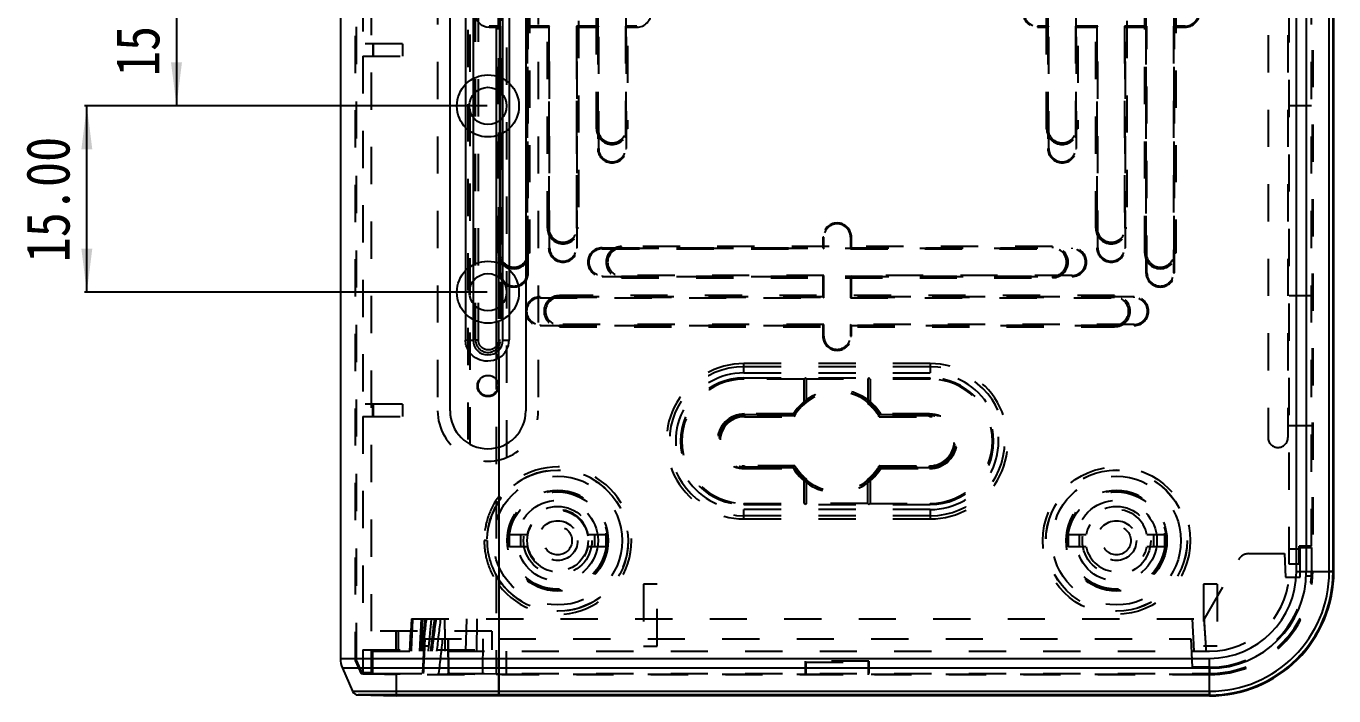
# Model space of a CAD drawing. Extents: x 0 to 1527, y 0 to 440.
# Drawn here: x 1310.8 to 1416.1, y 147.5 to 201.5 of the extents above; entities that cross this region are included whole.
import ezdxf

# ---------------------------------------------------------------- set-up
doc = ezdxf.new("R2010")
doc.units = 0
doc.linetypes.add('EB_DASH', pattern=[6, 3, -3])
doc.layers.get('0').update_dxf_attribs({"linetype": 'CONTINUOUS'})
doc.layers.add('CAXA4', color=3, linetype='CONTINUOUS')
doc.layers.add('DEFAULT_2', color=8, linetype='EB_DASH')
doc.styles.get("Standard").update_dxf_attribs({"font": 'txt', "width": 0.85, "bigfont": 'gbcbig.shx'})
doc.dimstyles.get("Standard").update_dxf_attribs({"dimtxt": 3.5, "dimasz": 3.5, "dimexe": 0.18, "dimexo": 0.0625, "dimgap": 0.09, "dimtad": 1, "dimzin": 0, "dimtxsty": 'STANDARD', "dimcen": 0, "dimdle": 7, "dimazin": 3, "dimtfac": 1, "dimtofl": 0, "dimtmove": 0, "dimatfit": 3, "dimtolj": 1, "dimtzin": 0})

# ---------------------------------------------------------------- blocks, each defined once
blk = doc.blocks.new('*D2')
at = {"layer": 'CAXA4', "linetype": 'CONTINUOUS'}
for points in [[(1322.89, 210.04), (1322.45, 206.54), (1323.33, 206.54)], [(1322.89, 195.04), (1322.45, 198.54), (1323.33, 198.54)]]:
    blk.add_hatch(color=0, dxfattribs=at).paths.add_polyline_path(points, flags=0)
at = {"layer": 'CAXA4', "color": 0, "linetype": 'CONTINUOUS'}
for p, q in [((1347.91, 210.04), (1322.71, 210.04)), ((1322.89, 210.04), (1322.89, 195.04)), ((1347.91, 195.04), (1322.71, 195.04))]:
    blk.add_line(p, q, dxfattribs=at)
at = {"layer": 'CAXA4', "color": 0, "linetype": 'CONTINUOUS', "insert": (1318.01, 197.44), "char_height": 3.5, "attachment_point": 1, "rotation": 90}
blk.add_mtext('\\fSimSun|b0|i0|p0;15.00', dxfattribs=at)
blk = doc.blocks.new('*D3')
at = {"layer": 'CAXA4', "linetype": 'CONTINUOUS'}
for points in [[(1315.67, 195.04), (1316.11, 191.54), (1315.23, 191.54)], [(1315.67, 180.04), (1316.11, 183.54), (1315.23, 183.54)]]:
    blk.add_hatch(color=0, dxfattribs=at).paths.add_polyline_path(points, flags=0)
at = {"layer": 'CAXA4', "color": 0, "linetype": 'CONTINUOUS'}
for p, q in [((1347.91, 195.04), (1315.49, 195.04)), ((1315.67, 180.04), (1315.67, 195.04)), ((1347.91, 180.04), (1315.49, 180.04))]:
    blk.add_line(p, q, dxfattribs=at)
at = {"layer": 'CAXA4', "color": 0, "linetype": 'CONTINUOUS', "insert": (1310.78, 182.44), "char_height": 3.5, "attachment_point": 1, "rotation": 90}
blk.add_mtext('\\fSimSun|b0|i0|p0;15.00', dxfattribs=at)

msp = doc.modelspace()

# ---------------------------------------------------------------- linework, layer by layer
at = {"color": 7, "linetype": 'CONTINUOUS'}
for p, q in [((1336.088, 254.524), (1336.088, 150.557)), ((1413.072, 157.539), (1413.072, 247.542)), ((1413.87, 247.537), (1413.87, 157.544)), ((1415.72, 157.544), (1415.72, 247.537)), ((1416.02, 247.54), (1416.02, 157.54)), ((1416.088, 157.546), (1416.088, 247.534)), ((1344.92, 170.49), (1344.918, 234.59)), ((1351.018, 234.59), (1351.02, 170.49)), ((1346.166, 228.89), (1346.166, 176.19)), ((1346.772, 228.89), (1346.77, 176.19)), ((1349.17, 176.19), (1349.172, 228.89)), ((1349.671, 228.896), (1349.671, 176.196)), ((1348.063, 201.465), (1348.063, 201.387)), ((1348.988, 201.465), (1348.063, 201.465)), ((1348.638, 201.387), (1348.638, 175.206)), ((1348.638, 201.387), (1348.91, 201.387)), ((1348.988, 201.465), (1348.91, 201.387)), ((1348.91, 201.387), (1348.91, 181.615)), ((1348.936, 201.413), (1348.936, 183.19)), ((1348.988, 181.615), (1348.988, 201.465)), ((1348.936, 183.19), (1348.91, 183.19)), ((1348.91, 181.615), (1348.988, 181.615)), ((1346.165, 176.19), (1346.77, 176.19)), ((1349.17, 176.19), (1349.67, 176.19)), ((1348.583, 175.159), (1348.838, 174.729)), ((1348.838, 174.729), (1348.838, 150.557)), ((1413.072, 157.543), (1415.72, 157.544)), ((1416.02, 157.54), (1416.088, 157.54)), ((1336.088, 150.557), (1406.09, 150.557)), ((1336.255, 149.758), (1337.06, 147.909)), ((1406.085, 149.758), (1336.255, 149.758)), ((1348.841, 149.758), (1348.841, 147.909)), ((1406.085, 147.909), (1406.086, 150.557)), ((1337.06, 147.909), (1406.085, 147.909)), ((1340.588, 147.609), (1337.508, 147.609)), ((1337.508, 147.609), (1340.588, 147.54)), ((1406.088, 147.609), (1340.588, 147.609)), ((1406.088, 147.54), (1340.588, 147.54)), ((1348.838, 147.609), (1348.838, 147.54)), ((1406.088, 147.54), (1406.088, 147.609))]:
    msp.add_line(p, q, dxfattribs=at)
at = {"color": 1, "linetype": 'CONTINUOUS'}
for centre in [(1347.97, 195.04), (1347.97, 180.04)]:
    msp.add_circle(centre, 2.5, dxfattribs=at)
at = {"color": 7, "linetype": 'CONTINUOUS'}
for centre, radius in [((1347.97, 195.04), 1.5), ((1347.97, 180.04), 1.5), ((1347.97, 172.49), 0.85)]:
    msp.add_circle(centre, radius, dxfattribs=at)
for centre, radius, start, end in [((1348.069, 202.539), 1.152, 90.13209, 269.86672), ((1348.64, 409.366), 207.98, 269.8412, 269.9996), ((1350.063, 181.615), 1.154, 180, 219.07592), ((1350.063, 181.615), 1.075, 180, 212.54644), ((1347.97, 176.19), 1.2, 180, 359.99828), ((1347.97, 170.49), 3.05, 180, 0), ((1406.088, 157.54), 9.999, 269.95677, 0.03379), ((1406.083, 157.545), 7.788, 270.01091, 359.98866), ((1406.084, 157.545), 9.637, 270.00846, 359.9911), ((1406.084, 157.545), 9.937, 270.02775, 359.97222), ((1406.083, 157.545), 6.989, 270.05231, 359.94703), ((1338.088, 150.557), 2, 180.004, 203.55835), ((1337.519, 148.109), 0.5, 203.55526, 268.75523)]:
    msp.add_arc(centre, radius, start, end, dxfattribs=at)
for points, knots in [([(1348.838, 174.729), (1348.575, 174.578), (1347.961, 174.412), (1347.192, 174.598), (1346.693, 174.952), (1346.398, 175.307), (1346.209, 175.73), (1346.166, 176.037), (1346.166, 176.19)], [0, 0, 0, 0, 0.910369, 1.8169595, 2.2725813, 2.7287224, 3.1864016, 3.6451414, 3.6451414, 3.6451414, 3.6451414]), ([(1348.838, 174.729), (1349.088, 174.877), (1349.519, 175.313), (1349.671, 175.905), (1349.671, 176.196)], [0, 0, 0, 0, 0.8727746, 1.7456897, 1.7456897, 1.7456897, 1.7456897]), ([(1415.72, 157.545), (1415.76, 157.544), (1415.832, 157.544), (1415.915, 157.543), (1415.967, 157.542), (1415.993, 157.542), (1416.01, 157.541), (1416.018, 157.541), (1416.02, 157.54)], [0, 0, 0, 0, 0.1205199, 0.21550758, 0.25080074, 0.27698292, 0.29357016, 0.30023724, 0.30023724, 0.30023724, 0.30023724]), ([(1348.838, 150.557), (1348.838, 150.489), (1348.839, 150.222), (1348.841, 149.956), (1348.841, 149.758)], [0, 0, 0, 0, 0.20504508, 0.79876829, 0.79876829, 0.79876829, 0.79876829]), ([(1348.841, 147.909), (1348.841, 147.869), (1348.84, 147.797), (1348.84, 147.713), (1348.839, 147.661), (1348.839, 147.635), (1348.838, 147.619), (1348.839, 147.611), (1348.838, 147.609)], [0, 0, 0, 0, 0.12051598, 0.21550094, 0.25079099, 0.276968, 0.29354804, 0.3002178, 0.3002178, 0.3002178, 0.3002178]), ([(1406.088, 147.609), (1406.088, 147.611), (1406.088, 147.619), (1406.087, 147.635), (1406.087, 147.661), (1406.085, 147.713), (1406.085, 147.797), (1406.084, 147.869), (1406.084, 147.909)], [0, 0, 0, 0, 0.00666938, 0.02325731, 0.04943985, 0.08473324, 0.17972113, 0.30024113, 0.30024113, 0.30024113, 0.30024113])]:
    msp.add_open_spline(points, degree=3, knots=knots, dxfattribs=at)
at = {"layer": 'DEFAULT_2', "color": 8, "linetype": 'EB_DASH'}
for p, q in [((1337.288, 254.69), (1337.288, 150.39)), ((1337.388, 150.411), (1337.388, 254.669)), ((1338.588, 152.74), (1338.588, 252.34)), ((1414.33, 247.54), (1414.33, 157.54)), ((1414.388, 247.54), (1414.388, 157.54)), ((1412.488, 158.14), (1412.488, 246.94)), ((1414.288, 159.59), (1414.288, 245.49)), ((1349.495, 166.738), (1349.495, 238.343)), ((1346.348, 237.174), (1346.348, 167.908)), ((1346.541, 167.796), (1346.541, 237.286)), ((1410.788, 236.74), (1410.788, 168.34)), ((1412.388, 236.74), (1412.388, 168.34)), ((1337.907, 234.04), (1337.907, 200.04)), ((1343.921, 234.59), (1343.92, 170.49)), ((1352.022, 234.59), (1352.02, 170.49)), ((1346.97, 176.19), (1346.968, 228.89)), ((1347.202, 176.19), (1347.2, 228.89)), ((1348.822, 228.89), (1348.823, 176.19)), ((1348.968, 228.89), (1348.97, 176.19)), ((1348.81, 183.19), (1348.81, 221.89)), ((1351.191, 183.19), (1351.191, 221.89)), ((1351.316, 221.89), (1351.316, 183.19)), ((1400.86, 183.19), (1400.86, 221.89)), ((1400.986, 183.19), (1400.986, 221.89)), ((1403.241, 183.19), (1403.241, 221.89)), ((1403.366, 221.89), (1403.366, 183.19)), ((1352.76, 185.19), (1352.76, 219.89)), ((1352.886, 185.19), (1352.886, 219.89)), ((1355.141, 185.19), (1355.141, 219.89)), ((1355.266, 219.89), (1355.266, 185.19)), ((1396.91, 185.19), (1396.91, 219.89)), ((1397.036, 185.19), (1397.036, 219.89)), ((1399.291, 185.19), (1399.291, 219.89)), ((1399.416, 219.89), (1399.416, 185.19)), ((1356.71, 193.19), (1356.71, 211.89)), ((1356.836, 193.19), (1356.836, 211.89)), ((1359.091, 193.19), (1359.091, 211.89)), ((1359.216, 211.89), (1359.216, 193.19)), ((1392.96, 193.19), (1392.96, 211.89)), ((1393.086, 193.19), (1393.086, 211.89)), ((1395.341, 193.19), (1395.341, 211.89)), ((1395.466, 211.89), (1395.466, 193.19)), ((1348.936, 203.668), (1348.936, 201.413)), ((1351.138, 201.465), (1351.138, 181.615)), ((1351.138, 201.465), (1351.217, 201.387)), ((1352.938, 201.465), (1351.138, 201.465)), ((1351.217, 181.615), (1351.217, 201.387)), ((1351.217, 201.387), (1352.86, 201.387)), ((1352.86, 201.387), (1352.938, 201.465)), ((1352.86, 201.387), (1352.86, 183.615)), ((1352.938, 183.615), (1352.938, 201.465)), ((1355.088, 201.465), (1355.088, 183.615)), ((1355.088, 201.465), (1355.167, 201.387)), ((1356.888, 201.465), (1355.088, 201.465)), ((1355.167, 183.615), (1355.167, 201.387)), ((1355.167, 201.387), (1356.81, 201.387)), ((1356.888, 201.465), (1356.81, 201.387)), ((1356.81, 201.387), (1356.81, 191.615)), ((1356.888, 191.615), (1356.888, 201.465)), ((1359.038, 201.465), (1359.038, 191.615)), ((1359.038, 201.465), (1359.117, 201.387)), ((1359.963, 201.465), (1359.038, 201.465)), ((1359.117, 191.615), (1359.117, 201.387)), ((1359.117, 201.387), (1359.963, 201.387)), ((1359.963, 201.387), (1359.963, 201.465)), ((1393.138, 201.465), (1392.213, 201.465)), ((1392.213, 201.465), (1392.213, 201.387)), ((1392.213, 201.387), (1393.06, 201.387)), ((1393.138, 201.465), (1393.06, 201.387)), ((1393.06, 201.387), (1393.06, 191.615)), ((1393.138, 191.615), (1393.138, 201.465)), ((1397.088, 201.465), (1395.288, 201.465)), ((1395.288, 201.465), (1395.367, 201.387)), ((1395.288, 201.465), (1395.288, 191.615)), ((1395.367, 201.387), (1397.01, 201.387)), ((1395.367, 191.615), (1395.367, 201.387)), ((1397.088, 201.465), (1397.01, 201.387)), ((1397.01, 201.387), (1397.01, 183.615)), ((1397.088, 183.615), (1397.088, 201.465)), ((1401.038, 201.465), (1399.238, 201.465)), ((1399.238, 201.465), (1399.317, 201.387)), ((1399.238, 201.465), (1399.238, 183.615)), ((1399.317, 201.387), (1400.96, 201.387)), ((1399.317, 183.615), (1399.317, 201.387)), ((1401.038, 201.465), (1400.96, 201.387)), ((1400.96, 201.387), (1400.96, 181.615)), ((1401.038, 181.615), (1401.038, 201.465)), ((1404.113, 201.465), (1403.188, 201.465)), ((1403.188, 201.465), (1403.267, 201.387)), ((1403.188, 201.465), (1403.188, 181.615)), ((1403.267, 201.387), (1404.113, 201.387)), ((1403.267, 181.615), (1403.267, 201.387)), ((1404.113, 201.387), (1404.113, 201.465)), ((1341.088, 200.04), (1337.907, 200.04)), ((1337.907, 199.04), (1337.907, 171.04)), ((1337.907, 199.04), (1341.088, 199.04)), ((1338.688, 200.04), (1338.688, 199.04)), ((1338.744, 199.04), (1338.744, 200.04)), ((1341.088, 200.04), (1341.088, 199.04)), ((1414.288, 195.04), (1412.488, 195.04)), ((1356.836, 193.19), (1356.71, 193.19)), ((1359.216, 193.19), (1359.091, 193.19)), ((1393.086, 193.19), (1392.96, 193.19)), ((1395.466, 193.19), (1395.341, 193.19)), ((1356.81, 191.615), (1356.888, 191.615)), ((1359.038, 191.615), (1359.117, 191.615)), ((1393.06, 191.615), (1393.138, 191.615)), ((1395.288, 191.615), (1395.367, 191.615)), ((1352.886, 185.19), (1352.76, 185.19)), ((1355.266, 185.19), (1355.141, 185.19)), ((1375.013, 184.465), (1374.935, 184.465)), ((1374.935, 184.465), (1374.935, 183.619)), ((1375.013, 183.54), (1375.013, 184.465)), ((1377.242, 184.465), (1377.163, 184.465)), ((1377.163, 184.465), (1377.163, 183.54)), ((1377.242, 183.619), (1377.242, 184.465)), ((1397.036, 185.19), (1396.91, 185.19)), ((1399.416, 185.19), (1399.291, 185.19)), ((1352.86, 183.615), (1352.938, 183.615)), ((1355.088, 183.615), (1355.167, 183.615)), ((1357.163, 183.619), (1357.163, 183.54)), ((1357.163, 183.619), (1374.935, 183.619)), ((1357.163, 183.54), (1375.013, 183.54)), ((1393.438, 183.718), (1358.738, 183.718)), ((1358.738, 183.593), (1358.738, 183.718)), ((1358.738, 183.593), (1393.438, 183.593)), ((1374.935, 183.619), (1375.013, 183.54)), ((1377.163, 183.54), (1377.242, 183.619)), ((1377.163, 183.54), (1395.013, 183.54)), ((1377.242, 183.619), (1395.013, 183.619)), ((1393.438, 183.718), (1393.438, 183.593)), ((1395.013, 183.54), (1395.013, 183.619)), ((1397.01, 183.615), (1397.088, 183.615)), ((1399.238, 183.615), (1399.317, 183.615)), ((1348.91, 183.19), (1348.81, 183.19)), ((1348.838, 174.729), (1348.838, 182.926)), ((1351.316, 183.19), (1351.191, 183.19)), ((1400.986, 183.19), (1400.86, 183.19)), ((1403.366, 183.19), (1403.241, 183.19)), ((1351.138, 181.615), (1351.217, 181.615)), ((1357.163, 181.39), (1357.163, 181.312)), ((1375.013, 181.39), (1357.163, 181.39)), ((1357.163, 181.312), (1374.935, 181.312)), ((1358.738, 181.338), (1393.438, 181.338)), ((1358.738, 181.212), (1358.738, 181.338)), ((1358.738, 181.212), (1393.438, 181.212)), ((1375.013, 181.39), (1374.935, 181.312)), ((1374.935, 181.312), (1374.935, 179.669)), ((1375.013, 179.59), (1375.013, 181.39)), ((1395.013, 181.39), (1377.163, 181.39)), ((1377.163, 181.39), (1377.242, 181.312)), ((1377.163, 181.39), (1377.163, 179.59)), ((1377.242, 181.312), (1395.013, 181.312)), ((1377.242, 179.669), (1377.242, 181.312)), ((1393.438, 181.338), (1393.438, 181.212)), ((1395.013, 181.312), (1395.013, 181.39)), ((1400.96, 181.615), (1401.038, 181.615)), ((1403.188, 181.615), (1403.267, 181.615)), ((1352.163, 179.669), (1352.163, 179.59)), ((1374.935, 179.669), (1352.163, 179.669)), ((1352.163, 179.59), (1375.013, 179.59)), ((1353.738, 179.643), (1353.738, 179.768)), ((1398.438, 179.768), (1353.738, 179.768)), ((1353.738, 179.643), (1398.438, 179.643)), ((1374.935, 179.669), (1375.013, 179.59)), ((1377.163, 179.59), (1377.242, 179.669)), ((1377.163, 179.59), (1400.013, 179.59)), ((1400.013, 179.669), (1377.242, 179.669)), ((1398.438, 179.768), (1398.438, 179.643)), ((1400.013, 179.59), (1400.013, 179.669)), ((1414.288, 179.74), (1412.488, 179.74)), ((1352.163, 177.44), (1352.163, 177.362)), ((1375.013, 177.44), (1352.163, 177.44)), ((1352.163, 177.362), (1374.935, 177.362)), ((1353.738, 177.262), (1353.738, 177.388)), ((1353.738, 177.388), (1398.438, 177.388)), ((1353.738, 177.262), (1398.438, 177.262)), ((1374.935, 177.362), (1375.013, 177.44)), ((1374.935, 177.362), (1374.935, 176.515)), ((1375.013, 176.515), (1375.013, 177.44)), ((1400.013, 177.44), (1377.163, 177.44)), ((1377.242, 177.362), (1377.163, 177.44)), ((1377.163, 177.44), (1377.163, 176.515)), ((1377.242, 177.362), (1400.013, 177.362)), ((1377.242, 176.515), (1377.242, 177.362)), ((1398.438, 177.388), (1398.438, 177.262)), ((1400.013, 177.362), (1400.013, 177.44)), ((1347.202, 176.19), (1346.97, 176.19)), ((1348.823, 176.19), (1348.97, 176.19)), ((1374.935, 176.515), (1375.013, 176.515)), ((1377.163, 176.515), (1377.242, 176.515)), ((1348.638, 175.206), (1348.638, 149.298)), ((1383.588, 174.29), (1368.588, 174.29)), ((1368.588, 173.54), (1368.588, 174.29)), ((1383.588, 174.04), (1368.588, 174.04)), ((1383.588, 174.29), (1383.588, 173.54)), ((1368.588, 173.54), (1383.588, 173.54)), ((1368.588, 173.14), (1383.588, 173.14)), ((1368.588, 173.14), (1368.588, 173.046)), ((1373.438, 173.046), (1368.588, 173.046)), ((1373.533, 173.14), (1373.438, 173.046)), ((1373.438, 171.168), (1373.438, 173.046)), ((1373.611, 173.062), (1373.533, 173.14)), ((1373.611, 173.062), (1378.565, 173.062)), ((1373.611, 171.181), (1373.611, 173.062)), ((1378.644, 173.14), (1378.565, 173.062)), ((1378.565, 173.062), (1378.565, 171.087)), ((1378.738, 173.046), (1378.644, 173.14)), ((1383.588, 173.046), (1378.738, 173.046)), ((1378.738, 173.046), (1378.738, 171.168)), ((1383.588, 173.046), (1383.588, 173.14)), ((1341.088, 171.04), (1337.907, 171.04)), ((1338.688, 170.04), (1338.688, 171.04)), ((1338.744, 170.04), (1338.744, 171.04)), ((1341.088, 171.04), (1341.088, 170.04)), ((1337.907, 170.04), (1337.907, 152.74)), ((1337.907, 170.04), (1341.088, 170.04)), ((1372.568, 170.242), (1368.638, 170.242)), ((1368.638, 170.19), (1368.638, 170.242)), ((1368.638, 170.19), (1372.597, 170.19)), ((1372.653, 170.09), (1368.638, 170.09)), ((1368.638, 170.09), (1368.638, 170.017)), ((1368.638, 170.017), (1372.611, 170.017)), ((1379.481, 170.017), (1383.538, 170.017)), ((1383.538, 170.09), (1379.523, 170.09)), ((1379.579, 170.19), (1383.538, 170.19)), ((1383.538, 170.242), (1379.608, 170.242)), ((1383.538, 170.242), (1383.538, 170.19)), ((1383.538, 170.017), (1383.538, 170.09)), ((1414.288, 169.29), (1412.488, 169.29)), ((1372.695, 166.064), (1368.638, 166.064)), ((1368.638, 166.064), (1368.638, 165.99)), ((1368.638, 165.99), (1372.653, 165.99)), ((1372.597, 165.891), (1368.638, 165.891)), ((1368.638, 165.838), (1368.638, 165.891)), ((1368.638, 165.838), (1372.568, 165.838)), ((1379.481, 166.064), (1383.538, 166.064)), ((1379.523, 165.99), (1383.538, 165.99)), ((1383.538, 165.891), (1379.579, 165.891)), ((1379.608, 165.838), (1383.538, 165.838)), ((1383.538, 165.99), (1383.538, 166.064)), ((1383.538, 165.891), (1383.538, 165.838)), ((1373.438, 163.035), (1373.438, 164.912)), ((1373.611, 163.019), (1373.611, 164.994)), ((1378.565, 163.019), (1378.565, 164.994)), ((1378.738, 164.912), (1378.738, 163.035)), ((1348.838, 163.602), (1349.038, 163.453)), ((1368.588, 163.035), (1373.438, 163.035)), ((1368.588, 163.035), (1368.588, 162.94)), ((1368.588, 162.94), (1383.588, 162.94)), ((1383.588, 162.54), (1368.588, 162.54)), ((1368.588, 161.79), (1368.588, 162.54)), ((1373.438, 163.035), (1373.533, 162.94)), ((1373.611, 163.019), (1373.533, 162.94)), ((1378.565, 163.019), (1373.611, 163.019)), ((1378.565, 163.019), (1378.644, 162.94)), ((1378.644, 162.94), (1378.738, 163.035)), ((1378.738, 163.035), (1383.588, 163.035)), ((1383.588, 162.94), (1383.588, 163.035)), ((1383.588, 162.54), (1383.588, 161.79)), ((1383.588, 162.04), (1368.588, 162.04)), ((1368.588, 161.79), (1383.588, 161.79)), ((1349.713, 160.54), (1351.139, 160.54)), ((1349.713, 159.54), (1349.713, 160.54)), ((1350.588, 160.54), (1350.588, 159.54)), ((1356.038, 160.54), (1357.463, 160.54)), ((1356.588, 159.54), (1356.588, 160.54)), ((1357.463, 160.54), (1357.463, 159.54)), ((1394.713, 160.54), (1396.139, 160.54)), ((1394.713, 159.54), (1394.713, 160.54)), ((1395.588, 160.54), (1395.588, 159.54)), ((1401.038, 160.54), (1402.463, 160.54)), ((1401.588, 159.54), (1401.588, 160.54)), ((1402.463, 160.54), (1402.463, 159.54)), ((1347.898, 160.04), (1347.671, 160.04)), ((1351.139, 159.54), (1349.713, 159.54)), ((1357.463, 159.54), (1356.038, 159.54)), ((1396.139, 159.54), (1394.713, 159.54)), ((1402.463, 159.54), (1401.038, 159.54)), ((1413.288, 159.34), (1412.488, 159.34)), ((1414.288, 159.59), (1413.288, 159.59)), ((1413.288, 158.14), (1413.288, 159.59)), ((1413.388, 159.49), (1414.288, 159.49)), ((1413.388, 157.09), (1413.388, 159.49)), ((1414.288, 159.49), (1414.288, 157.54)), ((1405.655, 153.686), (1408.4, 158.487)), ((1409.268, 158.99), (1412.122, 158.99)), ((1412.122, 158.99), (1412.188, 157.09)), ((1413.288, 158.14), (1412.488, 158.14)), ((1412.188, 157.09), (1413.388, 157.09)), ((1414.281, 157.19), (1413.78, 157.19)), ((1414.281, 157.19), (1414.28, 157.179)), ((1414.388, 157.54), (1414.33, 157.54)), ((1416.088, 157.54), (1416.088, 157.546)), ((1349.038, 156.628), (1348.838, 156.478)), ((1361.588, 156.54), (1360.488, 156.54)), ((1360.488, 156.54), (1360.488, 151.54)), ((1361.588, 151.54), (1361.588, 156.54)), ((1406.688, 156.54), (1405.588, 156.54)), ((1405.588, 156.54), (1405.588, 151.54)), ((1406.688, 156.54), (1406.688, 151.54)), ((1348.288, 152.74), (1337.907, 152.74)), ((1340.588, 151.24), (1340.588, 152.74)), ((1340.745, 152.74), (1340.745, 151.24)), ((1341.771, 152.724), (1341.688, 151.14)), ((1341.689, 151.14), (1341.772, 152.724)), ((1341.825, 153.74), (1341.772, 152.724)), ((1341.825, 153.74), (1405.685, 153.74)), ((1342.487, 151.14), (1342.623, 153.74)), ((1342.688, 153.74), (1342.574, 151.14)), ((1346.197, 151.14), (1346.265, 153.74)), ((1347.077, 153.74), (1347.051, 151.14)), ((1348.288, 152.74), (1348.288, 151.24)), ((1404.687, 153.74), (1404.824, 151.14)), ((1405.685, 153.222), (1405.685, 153.74)), ((1342.835, 152.14), (1342.688, 149.34)), ((1342.835, 152.14), (1404.568, 152.14)), ((1347.548, 149.34), (1347.586, 152.14)), ((1404.568, 152.14), (1404.688, 149.84)), ((1337.907, 151.24), (1348.288, 151.24)), ((1337.907, 151.24), (1337.907, 149.304)), ((1338.588, 149.285), (1338.588, 151.24)), ((1338.688, 151.14), (1406.088, 151.14)), ((1338.688, 149.34), (1338.688, 151.14)), ((1342.686, 151.543), (1342.648, 151.141)), ((1342.714, 151.14), (1342.752, 151.521)), ((1343.184, 151.525), (1343.147, 151.14)), ((1349.438, 151.14), (1349.438, 149.34)), ((1360.488, 151.54), (1361.588, 151.54)), ((1406.688, 151.54), (1405.588, 151.54)), ((1337.288, 150.39), (1337.761, 149.304)), ((1337.832, 149.394), (1337.388, 150.411)), ((1378.638, 150.34), (1373.538, 150.34)), ((1373.538, 149.34), (1373.538, 150.34)), ((1373.588, 150.24), (1378.588, 150.24)), ((1373.588, 149.241), (1373.588, 150.24)), ((1378.588, 150.24), (1378.588, 149.241)), ((1378.638, 150.34), (1378.638, 149.34)), ((1406.088, 149.84), (1404.688, 149.84)), ((1406.088, 149.84), (1406.088, 149.34)), ((1340.588, 149.241), (1337.762, 149.303)), ((1338.588, 149.394), (1337.832, 149.394)), ((1337.907, 149.303), (1348.638, 149.298)), ((1340.558, 149.302), (1338.588, 149.303)), ((1338.688, 149.34), (1406.088, 149.34)), ((1348.638, 149.298), (1340.558, 149.302)), ((1406.088, 149.241), (1340.588, 149.241)), ((1340.588, 149.241), (1340.588, 147.54)), ((1348.838, 149.299), (1348.638, 149.298)), ((1348.638, 149.298), (1348.838, 149.298)), ((1348.838, 149.298), (1406.088, 149.298)), ((1348.838, 147.609), (1348.838, 149.298)), ((1373.588, 149.263), (1378.588, 149.263)), ((1406.088, 149.298), (1406.088, 149.241))]:
    msp.add_line(p, q, dxfattribs=at)
for centre, radius in [((1347.97, 172.49), 0.8), ((1353.588, 160.04), 5.683), ((1398.588, 160.04), 5.937), ((1398.588, 160.04), 5.688), ((1398.588, 160.04), 5.683), ((1353.588, 160.04), 5.184), ((1398.588, 160.04), 5.184), ((1353.588, 160.04), 4.061), ((1353.588, 160.04), 4), ((1353.588, 160.04), 3.916), ((1353.588, 160.04), 3.25), ((1398.588, 160.04), 4.061), ((1398.588, 160.04), 4), ((1398.588, 160.04), 3.916), ((1398.588, 160.04), 3.25), ((1353.588, 160.04), 2.75), ((1353.588, 160.04), 2.45), ((1398.588, 160.04), 2.75), ((1353.588, 160.04), 1.6), ((1353.588, 160.04), 1.15), ((1398.588, 160.04), 1.6), ((1398.588, 160.04), 1.15)]:
    msp.add_circle(centre, radius, dxfattribs=at)
for centre, radius, start, end in [((1359.963, 202.54), 1.154, 270, 90), ((1392.213, 202.54), 1.154, 90, 270), ((1392.213, 202.54), 1.075, 90, 270), ((1404.113, 202.54), 1.154, 270, 90), ((1404.113, 202.54), 1.075, 270, 90), ((1357.963, 193.19), 1.253, 180, 360), ((1357.963, 193.19), 1.127, 180, 0), ((1394.213, 193.19), 1.253, 180, 360), ((1394.213, 193.19), 1.127, 180, 0), ((1357.963, 191.615), 1.154, 180, 360), ((1357.963, 191.615), 1.075, 180, 360), ((1394.213, 191.615), 1.154, 180, 0), ((1394.213, 191.615), 1.075, 180, 0), ((1376.088, 184.465), 1.154, 0, 180), ((1376.088, 184.465), 1.075, 0, 180), ((1354.013, 185.19), 1.253, 180, 360), ((1354.013, 185.19), 1.127, 180, 360), ((1398.163, 185.19), 1.253, 180, 360), ((1398.163, 185.19), 1.127, 180, 360), ((1354.013, 183.615), 1.154, 180, 0), ((1354.013, 183.615), 1.075, 180, 360), ((1357.163, 182.465), 1.154, 90, 270), ((1357.163, 182.465), 1.075, 90, 270), ((1358.738, 182.465), 1.253, 90, 270), ((1358.738, 182.465), 1.127, 90, 270), ((1393.438, 182.465), 1.253, 270, 90), ((1393.438, 182.465), 1.127, 270, 90), ((1395.013, 182.465), 1.154, 270, 90), ((1395.013, 182.465), 1.075, 270, 90), ((1398.163, 183.615), 1.154, 180, 360), ((1398.163, 183.615), 1.075, 180, 360), ((1350.067, 183.191), 1.257, 180.0162, 192.15772), ((1350.063, 183.19), 1.253, 192.17471, 360), ((1350.063, 183.19), 1.127, 180, 0), ((1402.113, 183.19), 1.253, 180, 0), ((1402.113, 183.19), 1.127, 180, 0), ((1350.063, 181.615), 1.075, 212.54644, 360), ((1350.063, 181.615), 1.154, 219.07592, 360), ((1402.113, 181.615), 1.154, 180, 360), ((1402.113, 181.615), 1.075, 180, 360), ((1352.163, 178.515), 1.154, 90, 270), ((1352.163, 178.515), 1.075, 90, 270), ((1353.738, 178.515), 1.253, 90, 270), ((1353.738, 178.515), 1.127, 90, 270), ((1398.438, 178.515), 1.253, 270, 90), ((1398.438, 178.515), 1.127, 270, 90), ((1400.013, 178.515), 1.154, 270, 90), ((1400.013, 178.515), 1.075, 270, 90), ((1347.97, 176.19), 1, 180, 0), ((1376.088, 176.515), 1.154, 180, 360), ((1376.088, 176.515), 1.075, 180, 0), ((1368.588, 168.04), 6.25, 89.99966, 270.00034), ((1368.588, 168.04), 6, 90, 270), ((1383.588, 168.04), 6.25, 269.99966, 90.00034), ((1383.588, 168.04), 6, 270, 90), ((1368.588, 168.04), 5.5, 89.99958, 270), ((1368.588, 168.04), 5.1, 90, 270), ((1368.588, 168.04), 5.006, 90, 270), ((1383.588, 168.04), 5.5, 269.99958, 90), ((1383.588, 168.04), 5.1, 270, 90), ((1383.588, 168.04), 5.006, 270, 90), ((1376.088, 168.04), 4.152, 32.02876, 147.97124), ((1376.088, 168.04), 4, 30.8305, 150.3858), ((1376.088, 168.04), 4.1, 130.27136, 148.37612), ((1365.389, 153.799), 19.144, 64.80779, 65.13669), ((1386.528, 154.35), 18.535, 115.19264, 115.44355), ((1376.088, 168.04), 3.927, 30.22459, 50.88826), ((1386.787, 153.799), 19.144, 114.86331, 115.19221), ((1376.088, 168.04), 4.1, 31.62388, 49.72864), ((1347.97, 170.49), 4.05, 180, 0.11442), ((1368.638, 168.04), 2.202, 90, 270), ((1368.638, 168.04), 2.15, 90, 270), ((1368.638, 168.04), 2.05, 90, 270), ((1368.638, 168.04), 1.977, 90, 270), ((1387.416, 178.467), 16.974, 208.9853, 209.18774), ((1365.626, 177.98), 15.98, 330.113, 330.41595), ((1364.761, 178.467), 16.974, 330.81226, 331.0147), ((1383.538, 168.04), 2.202, 270, 90), ((1383.538, 168.04), 2.15, 270, 90), ((1383.538, 168.04), 2.05, 270, 90), ((1383.538, 168.04), 1.977, 270, 90), ((1411.588, 168.34), 0.8, 180, 360), ((1353.588, 160.04), 5.937, 216.86654, 143.13346), ((1353.588, 160.04), 5.688, 216.86657, 143.13343), ((1387.416, 157.613), 16.974, 150.81226, 151.0147), ((1376.088, 168.04), 4.152, 212.02876, 327.97124), ((1376.088, 168.04), 4.1, 211.62388, 229.72864), ((1386.551, 158.101), 15.98, 150.113, 150.41595), ((1376.088, 168.04), 4, 210.8305, 329.1695), ((1376.088, 168.04), 3.927, 210.22459, 230.88826), ((1376.088, 168.04), 3.927, 309.11174, 329.77541), ((1376.088, 168.04), 4.1, 310.27136, 328.37612), ((1365.626, 158.101), 15.98, 29.58405, 29.887), ((1364.761, 157.613), 16.974, 28.9853, 29.18774), ((1365.389, 182.282), 19.144, 294.86331, 295.19221), ((1365.648, 181.731), 18.535, 295.19264, 295.44355), ((1386.528, 181.731), 18.535, 244.55645, 244.80736), ((1386.787, 182.282), 19.144, 244.80779, 245.13669), ((1353.583, 160.037), 5.685, 143.07828, 179.96855), ((1353.588, 160.04), 2.5, 11.53696, 168.46304), ((1398.588, 160.04), 2.5, 11.53696, 168.46304), ((1353.583, 160.043), 5.686, 180.03222, 216.92128), ((1353.588, 160.04), 2.5, 191.53696, 348.46304), ((1398.588, 160.04), 2.5, 191.53696, 348.46304), ((1409.268, 157.99), 1, 90, 150.23255), ((1406.088, 157.54), 8.299, 269.95305, 0.03755), ((1406.088, 157.54), 8.241, 269.9491, 0.03757), ((1406.088, 157.54), 8.2, 270, 360), ((1406.088, 157.54), 7.7, 270.00009, 357.39452), ((1406.088, 157.54), 6.4, 270, 355.96806), ((1482.602, 138.203), 140.551, 173.65326, 174.55384), ((1467.588, 138.388), 125.525, 172.97479, 173.99415), ((1482.604, 138.235), 140.052, 173.64384, 174.55484), ((1705.649, 108.712), 364.786, 172.90947, 173.32081), ((1672.016, 110.906), 331.016, 172.56497, 173.01859), ((1705.65, 108.743), 364.286, 172.90468, 173.31659)]:
    msp.add_arc(centre, radius, start, end, dxfattribs=at)
for centre, major_axis, ratio, start_param, end_param in [((1404.916, 149.31), (-0.875, 16.697), 0.0598105, 4.8190764, 4.9743931), ((1404.915, 149.34), (-0.875, 16.697), 0.0598105, 4.8172705, 4.97258), ((1404.916, 149.31), (0.875, -16.697), 0.0598105, 1.6774837, 1.8041616), ((1349.438, -194.864), (0, 413.15), 0.0292134, 0.5736979, 0.5860669), ((1349.438, -546.389), (0, 720.194), 0.0292134, 0.2459005, 0.261394)]:
    msp.add_ellipse(centre, major_axis=major_axis, ratio=ratio, start_param=start_param, end_param=end_param, dxfattribs=at)
for points, knots in [([(1348.823, 176.19), (1348.823, 176.085), (1348.78, 175.871), (1348.596, 175.606), (1348.328, 175.432), (1348.015, 175.37), (1347.701, 175.43), (1347.43, 175.604), (1347.246, 175.871), (1347.202, 176.084), (1347.202, 176.19)], [0, 0, 0, 0, 0.3173329, 0.6317743, 0.94322, 1.2537168, 1.5655089, 1.8797166, 2.1961469, 2.513852, 2.513852, 2.513852, 2.513852]), ([(1348.838, 163.602), (1348.464, 163.093), (1347.872, 161.946), (1347.672, 160.673), (1347.671, 160.04)], [0, 0, 0, 0, 1.8979721, 3.7960477, 3.7960477, 3.7960477, 3.7960477]), ([(1347.671, 160.04), (1347.672, 159.408), (1347.872, 158.134), (1348.464, 156.988), (1348.838, 156.478)], [0, 0, 0, 0, 1.8980758, 3.7960477, 3.7960477, 3.7960477, 3.7960477]), ([(1416.02, 157.54), (1416.018, 157.541), (1416.01, 157.541), (1415.993, 157.542), (1415.967, 157.542), (1415.915, 157.543), (1415.832, 157.544), (1415.76, 157.544), (1415.72, 157.545)], [0, 0, 0, 0, 0.00666712, 0.02325431, 0.0494365, 0.0847297, 0.17971746, 0.30023736, 0.30023736, 0.30023736, 0.30023736]), ([(1344.472, 153.74), (1344.479, 153.307), (1344.491, 152.44), (1344.506, 151.574), (1344.512, 151.14)], [0, 0, 0, 0, 1.3001482, 2.6003152, 2.6003152, 2.6003152, 2.6003152]), ([(1343.184, 151.525), (1343.121, 151.531), (1343.029, 151.539), (1342.912, 151.546), (1342.837, 151.55), (1342.776, 151.552), (1342.731, 151.551), (1342.703, 151.549), (1342.69, 151.546), (1342.686, 151.544), (1342.686, 151.543)], [0, 0, 0, 0, 0.19048597, 0.27645685, 0.3518136, 0.41375613, 0.45991961, 0.48870823, 0.4964178, 0.50018751, 0.50018751, 0.50018751, 0.50018751]), ([(1342.686, 151.543), (1342.686, 151.541), (1342.693, 151.537), (1342.705, 151.532), (1342.726, 151.527), (1342.742, 151.523), (1342.752, 151.521)], [0, 0, 0, 0, 0.005991101, 0.01948728, 0.040920417, 0.070035159, 0.070035159, 0.070035159, 0.070035159]), ([(1342.75, 151.14), (1342.749, 151.172), (1342.748, 151.251), (1342.754, 151.378), (1342.753, 151.474), (1342.752, 151.521)], [0, 0, 0, 0, 0.0950933, 0.23844842, 0.3812546, 0.3812546, 0.3812546, 0.3812546]), ([(1348.841, 149.758), (1348.841, 149.822), (1348.84, 150.089), (1348.838, 150.355), (1348.838, 150.557)], [0, 0, 0, 0, 0.19219228, 0.79876827, 0.79876827, 0.79876827, 0.79876827]), ([(1348.838, 147.609), (1348.839, 147.611), (1348.838, 147.619), (1348.839, 147.635), (1348.839, 147.661), (1348.84, 147.713), (1348.84, 147.797), (1348.841, 147.869), (1348.841, 147.909)], [0, 0, 0, 0, 0.00666748, 0.02324772, 0.04942485, 0.08471491, 0.17969979, 0.30021579, 0.30021579, 0.30021579, 0.30021579]), ([(1406.084, 147.909), (1406.084, 147.869), (1406.085, 147.797), (1406.085, 147.713), (1406.087, 147.661), (1406.087, 147.635), (1406.088, 147.619), (1406.088, 147.611), (1406.088, 147.609)], [0, 0, 0, 0, 0.12051999, 0.21550779, 0.25080113, 0.27698367, 0.29357169, 0.30024112, 0.30024112, 0.30024112, 0.30024112])]:
    msp.add_open_spline(points, degree=3, knots=knots, dxfattribs=at)
for points in [[(1341.897, 153.74), (1341.861, 152.874), (1341.821, 152.007), (1341.785, 151.14)], [(1344.809, 149.34), (1344.79, 150.274), (1344.77, 151.207), (1344.751, 152.14)], [(1344.751, 152.14), (1344.77, 151.207), (1344.79, 150.274), (1344.809, 149.34)], [(1337.907, 149.304), (1337.858, 149.306), (1337.81, 149.303), (1337.761, 149.304)]]:
    msp.add_open_spline(points, degree=3, dxfattribs=at)

# ---------------------------------------------------------------- dimensions: what is measured, and where the dimension line sits
at = {"layer": 'CAXA4'}
for base, p1, picture, middle in [((1322.891, 202.54), (1347.969, 210.04), '*D2', (1320.404, 202.54)), ((1315.669, 187.54), (1347.97, 180.04), '*D3', (1313.181, 187.54))]:
    dim = msp.add_linear_dim(base=base, p1=p1, p2=(1347.97, 195.04), angle=90, text='15.00', dimstyle='STANDARD', dxfattribs=at)
    dim.commit()
    dim.dimension.update_dxf_attribs({"geometry": picture, "text_midpoint": middle})

doc.saveas('drawing.dxf')
